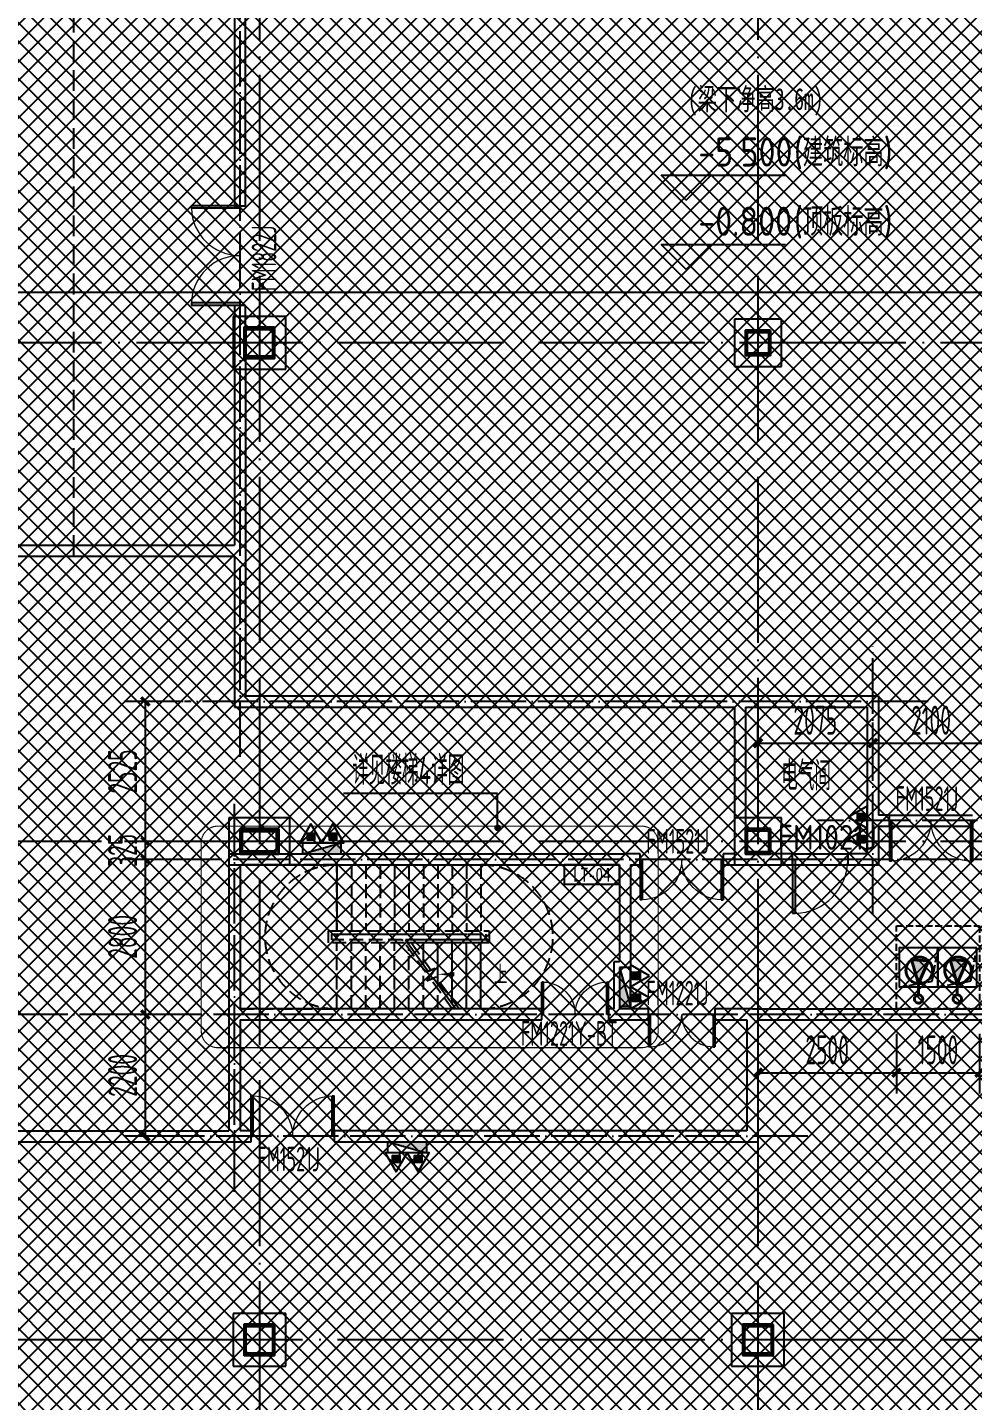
# Model space of a CAD drawing. Extents: x -473190 to 2138458, y -81875 to 2633646.
# Drawn here: x 30964 to 48027, y 121465 to 146254 of the extents above; entities that cross this region are included whole.
import ezdxf
from ezdxf.enums import TextEntityAlignment as Align

# ---------------------------------------------------------------- set-up
doc = ezdxf.new("R2010")
doc.units = 0
doc.header["$LTSCALE"] = 1000
for name, pattern in [('__DASH', [0.35, 0.25, -0.1]), ('DASH', [0.35, 0.25, -0.1]), ('DOTE', [2.42, 2, -0.2, 0.02, -0.2]), ('排水', [1.1, 1, -0.1])]:
    doc.linetypes.add(name, pattern=pattern)
for name, color, linetype in [('A-COLUMN', 2, 'Continuous'), ('A-ROOM_NAME', 23, 'Continuous'), ('A-STAIR', 3, 'Continuous'), ('A-WALL', 2, 'Continuous'), ('DIM_ELEV', 3, 'Continuous'), ('DIM_LEAD', 3, 'Continuous'), ('DIM_SYMB', 3, 'Continuous'), ('DOOR_FIRE', 4, 'Continuous'), ('DOOR_FIRE_TEXT', 7, 'Continuous'), ('DOTE', 1, 'DOTE'), ('PUB_DIM', 3, 'Continuous'), ('PUB_TEXT', 7, 'Continuous'), ('S-柱', 51, 'Continuous'), ('S-柱-填充', 8, 'Continuous'), ('SPACE', 7, 'Continuous'), ('SRC-03F$0$A-SYMB-NUMB-T', 4, 'Continuous'), ('SRC-03F$0$A-WALL', 7, 'Continuous'), ('STAIR', 2, 'Continuous'), ('W-EQUIP_消火栓', 7, 'Continuous'), ('W-EQUIP_灭火器', 7, 'Continuous'), ('WINDOW', 4, 'Continuous'), ('WINDOW_TEXT', 7, 'Continuous'), ('排水', 4, 'Continuous'), ('索引线', 252, 'Continuous'), ('车行线', 4, 'Continuous'), ('集水坑', 4, 'Continuous'), ('雨棚投影', 147, 'Continuous')]:
    doc.layers.add(name, color=color, linetype=linetype)
doc.layers.add('GPS-污水', color=2, linetype='排水', lineweight=40)
doc.styles.add('8B2_01', font='simhei.ttf', dxfattribs={"width": 0.8})
doc.styles.add('8B2_02', font='tssdeng.shx', dxfattribs={"width": 0.6, "bigfont": 'TSSDCHN.shx'})
doc.styles.add('_TCH_DIM', font='SIMPLEX', dxfattribs={"bigfont": 'GBCBIG'})
doc.styles.add('_TCH_DIM_T3', font='tssdeng.shx', dxfattribs={"width": 0.564706, "bigfont": '@@@tssdchn.shx'})
doc.styles.add('_TCH_WINDOW', font='tssdeng.shx', dxfattribs={"width": 0.8, "height": 3.5, "bigfont": 'tssdchn.shx'})
doc.styles.add('SRC-03F$0$ECADI-TXT', font='simplex.shx', dxfattribs={"bigfont": 'hztxt.shx'})
doc.styles.get("Standard").update_dxf_attribs({"font": 'gbenor.shx', "bigfont": 'gbcbig.shx'})
doc.styles.add('黑体', font='simhei.ttf', dxfattribs={"width": 0.65})
doc.dimstyles.new('_TCH_ARCH&&150', dxfattribs={"dimtxt": 525, "dimasz": 150, "dimexe": 375, "dimexo": 450, "dimgap": 150, "dimtad": 1, "dimdec": 0, "dimzin": 0, "dimdsep": 46, "dimtxsty": '_TCH_DIM_T3', "dimblk": 'ARCHTICK', "dimcen": 0.09, "dimclrt": 7, "dimazin": 2, "dimtfac": 1, "dimtdec": 0, "dimtix": 1, "dimtmove": 2, "dimatfit": 3, "dimfxl": 0, "dimtolj": 1, "dimtzin": 0, "dimarcsym": 0})

# ---------------------------------------------------------------- blocks, each defined once
blk = doc.blocks.new('A$C796A13F6')
at = {"layer": '车行线', "linetype": '__DASH', "ltscale": 1.5}
blk.add_lwpolyline([(-36800, -21887), (-36800, -3000)], dxfattribs=at)
blk = doc.blocks.new('$SB01_1')
h = blk.add_hatch(color=256)
h.dxf.hatch_style = 1
h.paths.add_polyline_path([(-0.381, -0.323), (0.5, 0), (-0.381, 0.323)])
h.paths.add_polyline_path([(0, 0), (0.002, 0), (0.002, 0.001), (0, 0.001)], flags=24)
h.paths.add_polyline_path([(0, -0.002), (0.003, -0.002), (0.003, -0.001), (0, -0.001)], flags=24)
h.paths.add_polyline_path([(0, -0.003), (0.003, -0.003), (0.003, -0.002), (0, -0.002)], flags=24)
for p, q in [((0.5, 0), (-0.381, 0.323)), ((-0.381, 0.323), (-0.381, -0.323)), ((0.5, 0), (-0.381, -0.323))]:
    blk.add_line(p, q)
blk.add_circle((0, 0), 0.5)
at = {"flags": 1}
for tag, p in [('UNIT', (0, 0)), ('SPEC', (0, -0.002)), ('WHAT', (0, -0.003))]:
    blk.add_attdef(tag, p, '', height=0.001, dxfattribs=at)
blk = doc.blocks.new('人防集水坑')
at = {"layer": 'GPS-污水', "linetype": '排水'}
for p, q in [((307486, 701151), (307284, 701151)), ((307486, 700451), (307284, 700451))]:
    blk.add_line(p, q, dxfattribs=at)
for centre in [(307561, 701151), (307561, 700451)]:
    blk.add_circle(centre, 75, dxfattribs=at)
at = {"layer": '集水坑', "linetype": 'DASH', "ltscale": 0.5}
blk.add_lwpolyline([(306241, 700051), (306241, 701551), (307741, 701551), (307741, 700051)], close=True, dxfattribs=at)
at = {"layer": '集水坑', "linetype": 'Continuous', "ltscale": 0.5}
for points in [[(306641, 701501), (306641, 700801), (307341, 700801), (307341, 701501)], [(306641, 700801), (306641, 700101), (307341, 700101), (307341, 700801)]]:
    blk.add_lwpolyline(points, close=True, dxfattribs=at)
at = {"layer": '集水坑', "linetype": 'DASH', "ltscale": 0.5}
for points in [[(307341, 700801), (307237, 701397), (306641, 701501)], [(307347, 700101), (307243, 700697), (306647, 700801)]]:
    blk.add_lwpolyline(points, dxfattribs=at)
at = {"layer": 'GPS-污水', "linetype": '排水', "xscale": -480.0000000000002, "yscale": 480.0000000000002, "zscale": 480.0000000000002, "rotation": 176.2535374729293}
for p in [(307045, 701164, 0), (307045, 700464, 0)]:
    blk.add_blockref('$SB01_1', p, dxfattribs=at)
blk = doc.blocks.new('_ArchTick')
at = {"color": 0, "linetype": 'ByBlock', "const_width": 0.4}
blk.add_lwpolyline([(-0.5, -0.5), (0.5, 0.5)], dxfattribs=at)
blk = doc.blocks.new('*D5251')
at = {"layer": 'Defpoints', "color": 0, "transparency": 16777216}
for p in [(133634, -58693), (136134, -58693), (136134, -59845)]:
    blk.add_point(p, dxfattribs=at)
at = {"layer": 'PUB_DIM', "color": 0, "lineweight": -2, "transparency": 16777216}
for p, q in [((133634, -59143), (133634, -60220)), ((136134, -59143), (136134, -60220)), ((133634, -59845), (136134, -59845))]:
    blk.add_line(p, q, dxfattribs=at)
at = {"layer": 'PUB_DIM', "color": 0, "lineweight": -2, "transparency": 16777216, "xscale": 150, "yscale": 150, "zscale": 150, "rotation": 180}
blk.add_blockref('_ArchTick', (133634, -59845), dxfattribs=at)
at = {"layer": 'PUB_DIM', "color": 0, "lineweight": -2, "transparency": 16777216, "xscale": 150, "yscale": 150, "zscale": 150}
blk.add_blockref('_ArchTick', (136134, -59845), dxfattribs=at)
at = {"layer": 'PUB_DIM', "color": 7, "transparency": 16777216, "insert": (134884, -59433), "char_height": 525, "attachment_point": 5, "style": '_TCH_DIM_T3'}
blk.add_mtext('\\A1;2500', dxfattribs=at)
blk = doc.blocks.new('*D5252')
at = {"layer": 'Defpoints', "color": 0, "transparency": 16777216}
for p in [(136134, -58693), (137634, -58693), (137634, -59845)]:
    blk.add_point(p, dxfattribs=at)
at = {"layer": 'PUB_DIM', "color": 0, "lineweight": -2, "transparency": 16777216}
for p, q in [((136134, -59143), (136134, -60220)), ((137634, -59143), (137634, -60220)), ((136134, -59845), (137634, -59845))]:
    blk.add_line(p, q, dxfattribs=at)
at = {"layer": 'PUB_DIM', "color": 0, "lineweight": -2, "transparency": 16777216, "xscale": 150, "yscale": 150, "zscale": 150, "rotation": 180}
blk.add_blockref('_ArchTick', (136134, -59845), dxfattribs=at)
at = {"layer": 'PUB_DIM', "color": 0, "lineweight": -2, "transparency": 16777216, "xscale": 150, "yscale": 150, "zscale": 150}
blk.add_blockref('_ArchTick', (137634, -59845), dxfattribs=at)
at = {"layer": 'PUB_DIM', "color": 7, "transparency": 16777216, "insert": (136884, -59433), "char_height": 525, "attachment_point": 5, "style": '_TCH_DIM_T3'}
blk.add_mtext('\\A1;1500', dxfattribs=at)
blk = doc.blocks.new('A$C7EFF042E')
at = {"layer": 'A-COLUMN', "color": 6}
for p, q in [((725, -8775), (-225, -8775)), ((-225, -8775), (-225, -9725)), ((725, -9725), (725, -8775)), ((9675, -8825), (8825, -8825)), ((8825, -8825), (8825, -9675)), ((9675, -9675), (9675, -8825)), ((-225, -9725), (725, -9725)), ((8825, -9675), (9675, -9675)), ((800, -17825), (-300, -17825)), ((-300, -17825), (-300, -18675)), ((800, -18675), (800, -17825)), ((9675, -17825), (8825, -17825)), ((8825, -17825), (8825, -18675)), ((9675, -18675), (9675, -17825)), ((-300, -18675), (800, -18675)), ((8825, -18675), (9675, -18675)), ((725, -26775), (-225, -26775)), ((-225, -26775), (-225, -27725)), ((725, -27725), (725, -26775)), ((9725, -26775), (8775, -26775)), ((8775, -26775), (8775, -27725)), ((9725, -27725), (9725, -26775)), ((-225, -27725), (725, -27725)), ((8775, -27725), (9725, -27725))]:
    blk.add_line(p, q, dxfattribs=at)
at = {"layer": 'S-柱', "color": 6, "lineweight": 35}
for points in [[(525, -8975), (-25, -8975), (-25, -9525), (525, -9525)], [(525, -8975), (-25, -8975), (-25, -9525), (525, -9525)], [(9475, -9025), (9025, -9025), (9025, -9475), (9475, -9475)], [(9475, -9025), (9025, -9025), (9025, -9475), (9475, -9475)], [(600, -18025), (-100, -18025), (-100, -18475), (600, -18475)], [(600, -18025), (-100, -18025), (-100, -18475), (600, -18475)], [(9475, -18025), (9025, -18025), (9025, -18475), (9475, -18475)], [(9475, -18025), (9025, -18025), (9025, -18475), (9475, -18475)], [(525, -26975), (-25, -26975), (-25, -27525), (525, -27525)], [(525, -26975), (-25, -26975), (-25, -27525), (525, -27525)], [(9525, -26975), (8975, -26975), (8975, -27525), (9525, -27525)], [(9525, -26975), (8975, -26975), (8975, -27525), (9525, -27525)]]:
    blk.add_lwpolyline(points, close=True, dxfattribs=at)
at = {"layer": 'S-柱-填充', "color": 6, "lineweight": 35}
for points in [[(495, -9495), (5, -9495), (5, -9005), (495, -9005)], [(9445, -9445), (9055, -9445), (9055, -9055), (9445, -9055)], [(560, -18435), (-60, -18435), (-60, -18065), (560, -18065)], [(9445, -18445), (9055, -18445), (9055, -18055), (9445, -18055)], [(495, -27495), (5, -27495), (5, -27005), (495, -27005)], [(9495, -27495), (9005, -27495), (9005, -27005), (9495, -27005)]]:
    blk.add_lwpolyline(points, close=True, dxfattribs=at)
blk = doc.blocks.new('A$C4F5A101F')
at = {"layer": 'DOTE', "color": 16, "linetype": 'DOTE', "ltscale": 1.5}
for p, q in [((-167489.7, 16373.7), (-167489.7, -213765.2)), ((-158489.7, 16373.7), (-158489.7, -213765.2)), ((-39660.8, -17507.4), (-180399, -17507.4)), ((-39660.8, -26507.4), (-180399, -26507.4)), ((-39660.8, -35507.4), (-180399, -35507.4))]:
    blk.add_line(p, q, dxfattribs=at)
blk = doc.blocks.new('SRC-03F$0$ECADI-TAG-CODE')
at = {"layer": 'SRC-03F$0$A-SYMB-NUMB-T', "color": 1}
blk.add_lwpolyline([(3.41, 8.1), (13.41, 8.1), (13.41, 4.6), (3.41, 4.6)], close=True, dxfattribs=at)
at = {"layer": 'SRC-03F$0$A-SYMB-NUMB-T', "style": 'SRC-03F$0$ECADI-TXT', "width": 0.7}
blk.add_attdef('CODE', text='', height=2.5, dxfattribs=at).set_placement((8.41, 6.35), align=Align.MIDDLE_CENTER)
blk = doc.blocks.new('*D5560')
at = {"layer": 'Defpoints', "color": 0, "transparency": 16777216}
for p in [(88117, -7025), (89249, -7025), (89249, -9550)]:
    blk.add_point(p, dxfattribs=at)
at = {"layer": 'PUB_DIM', "color": 0, "lineweight": -2, "transparency": 16777216}
for p, q in [((88799, -7025), (87742, -7025)), ((88117, -9550), (88117, -7025)), ((88799, -9550), (87742, -9550))]:
    blk.add_line(p, q, dxfattribs=at)
at = {"layer": 'PUB_DIM', "color": 0, "lineweight": -2, "transparency": 16777216, "xscale": 150, "yscale": 150, "zscale": 150}
for p, rotation in [((88117, -7025), 90), ((88117, -9550), 270)]:
    blk.add_blockref('_ArchTick', p, dxfattribs=dict(at, rotation=rotation))
at = {"layer": 'PUB_DIM', "color": 7, "transparency": 16777216, "insert": (87705, -8288), "char_height": 525, "attachment_point": 5, "rotation": 90, "style": '_TCH_DIM_T3'}
blk.add_mtext('\\A1;2525', dxfattribs=at)
blk = doc.blocks.new('*D5561')
at = {"layer": 'Defpoints', "color": 0, "transparency": 16777216}
for p in [(88117, -9550), (89249, -9550), (89249, -9875)]:
    blk.add_point(p, dxfattribs=at)
at = {"layer": 'PUB_DIM', "color": 0, "lineweight": -2, "transparency": 16777216}
for p, q in [((88117, -9550), (88117, -9400)), ((88799, -9550), (87742, -9550)), ((88117, -9875), (88117, -9550)), ((88799, -9875), (87742, -9875)), ((88117, -9875), (88117, -10025))]:
    blk.add_line(p, q, dxfattribs=at)
at = {"layer": 'PUB_DIM', "color": 0, "lineweight": -2, "transparency": 16777216, "xscale": 150, "yscale": 150, "zscale": 150}
for p, rotation in [((88117, -9550), 270), ((88117, -9875), 90)]:
    blk.add_blockref('_ArchTick', p, dxfattribs=dict(at, rotation=rotation))
at = {"layer": 'PUB_DIM', "color": 7, "transparency": 16777216, "insert": (87705, -9713), "char_height": 525, "attachment_point": 5, "rotation": 90, "style": '_TCH_DIM_T3'}
blk.add_mtext('\\A1;325', dxfattribs=at)
blk = doc.blocks.new('*D5562')
at = {"layer": 'Defpoints', "color": 0, "transparency": 16777216}
for p in [(88117, -9875), (89249, -9875), (89249, -12675)]:
    blk.add_point(p, dxfattribs=at)
at = {"layer": 'PUB_DIM', "color": 0, "lineweight": -2, "transparency": 16777216}
for p, q in [((88799, -9875), (87742, -9875)), ((88117, -12675), (88117, -9875)), ((88799, -12675), (87742, -12675))]:
    blk.add_line(p, q, dxfattribs=at)
at = {"layer": 'PUB_DIM', "color": 0, "lineweight": -2, "transparency": 16777216, "xscale": 150, "yscale": 150, "zscale": 150}
for p, rotation in [((88117, -9875), 90), ((88117, -12675), 270)]:
    blk.add_blockref('_ArchTick', p, dxfattribs=dict(at, rotation=rotation))
at = {"layer": 'PUB_DIM', "color": 7, "transparency": 16777216, "insert": (87705, -11275), "char_height": 525, "attachment_point": 5, "rotation": 90, "style": '_TCH_DIM_T3'}
blk.add_mtext('\\A1;2800', dxfattribs=at)
blk = doc.blocks.new('*D5563')
at = {"layer": 'Defpoints', "color": 0, "transparency": 16777216}
for p in [(88117, -12675), (89249, -12675), (89249, -14875)]:
    blk.add_point(p, dxfattribs=at)
at = {"layer": 'PUB_DIM', "color": 0, "lineweight": -2, "transparency": 16777216}
for p, q in [((88799, -12675), (87742, -12675)), ((88117, -14875), (88117, -12675)), ((88799, -14875), (87742, -14875))]:
    blk.add_line(p, q, dxfattribs=at)
at = {"layer": 'PUB_DIM', "color": 0, "lineweight": -2, "transparency": 16777216, "xscale": 150, "yscale": 150, "zscale": 150}
for p, rotation in [((88117, -12675), 90), ((88117, -14875), 270)]:
    blk.add_blockref('_ArchTick', p, dxfattribs=dict(at, rotation=rotation))
at = {"layer": 'PUB_DIM', "color": 7, "transparency": 16777216, "insert": (87705, -13775), "char_height": 525, "attachment_point": 5, "rotation": 90, "style": '_TCH_DIM_T3'}
blk.add_mtext('\\A1;2200', dxfattribs=at)
blk = doc.blocks.new('*D5564')
at = {"layer": 'Defpoints', "color": 0, "transparency": 16777216}
for p in [(101250, -7777), (99175, -8683), (101250, -8683)]:
    blk.add_point(p, dxfattribs=at)
at = {"layer": 'PUB_DIM', "color": 0, "lineweight": -2, "transparency": 16777216}
for p, q in [((99175, -8233), (99175, -7402)), ((101250, -8233), (101250, -7402)), ((99175, -7777), (101250, -7777))]:
    blk.add_line(p, q, dxfattribs=at)
at = {"layer": 'PUB_DIM', "color": 0, "lineweight": -2, "transparency": 16777216, "xscale": 150, "yscale": 150, "zscale": 150, "rotation": 180}
blk.add_blockref('_ArchTick', (99175, -7777), dxfattribs=at)
at = {"layer": 'PUB_DIM', "color": 0, "lineweight": -2, "transparency": 16777216, "xscale": 150, "yscale": 150, "zscale": 150}
blk.add_blockref('_ArchTick', (101250, -7777), dxfattribs=at)
at = {"layer": 'PUB_DIM', "color": 7, "transparency": 16777216, "insert": (100212, -7364), "char_height": 525, "attachment_point": 5, "style": '_TCH_DIM_T3'}
blk.add_mtext('\\A1;2075', dxfattribs=at)
blk = doc.blocks.new('*D5565')
at = {"layer": 'Defpoints', "color": 0, "transparency": 16777216}
for p in [(103350, -7777), (101250, -8683), (103350, -8683)]:
    blk.add_point(p, dxfattribs=at)
at = {"layer": 'PUB_DIM', "color": 0, "lineweight": -2, "transparency": 16777216}
for p, q in [((101250, -8233), (101250, -7402)), ((103350, -8233), (103350, -7402)), ((101250, -7777), (103350, -7777))]:
    blk.add_line(p, q, dxfattribs=at)
at = {"layer": 'PUB_DIM', "color": 0, "lineweight": -2, "transparency": 16777216, "xscale": 150, "yscale": 150, "zscale": 150, "rotation": 180}
blk.add_blockref('_ArchTick', (101250, -7777), dxfattribs=at)
at = {"layer": 'PUB_DIM', "color": 0, "lineweight": -2, "transparency": 16777216, "xscale": 150, "yscale": 150, "zscale": 150}
blk.add_blockref('_ArchTick', (103350, -7777), dxfattribs=at)
at = {"layer": 'PUB_DIM', "color": 7, "transparency": 16777216, "insert": (102300, -7364), "char_height": 525, "attachment_point": 5, "style": '_TCH_DIM_T3'}
blk.add_mtext('\\A1;2100', dxfattribs=at)
blk = doc.blocks.new('$TwtSys$00000434')
for p, q in [((-0.5, 0.5), (-0.5, -0.5)), ((-0.5, -0.5), (0.5, 0.5)), ((0.5, 0.5), (-0.5, 0.5)), ((0.5, -0.5), (0.5, 0.5)), ((-0.5, -0.5), (0.5, -0.5))]:
    blk.add_line(p, q)
blk.add_solid([(0.5, -0.5), (0.5, 0.5), (-0.5, -0.5)])
blk = doc.blocks.new('$TwtSys$00000546')
h = blk.add_hatch()
h.set_pattern_fill('ANSI31', color=256, scale=200, style=0)
h.set_pattern_definition([(45, (-38543.802, -6670.83), (-17.67767, 17.67767), [])])
h.paths.add_polyline_path([(-65, 174), (65, 174), (65, 44), (-65, 44)])
for points in [[(0, 344), (-198, 0), (198, 0)], [(-65, 174), (65, 174), (65, 44), (-65, 44)]]:
    blk.add_lwpolyline(points, close=True)
blk = doc.blocks.new('zzzzzzzzzzzzzzzz')
at = {"layer": 'A-COLUMN'}
for p, q in [((17716, -189035), (16766, -189035)), ((16766, -189035), (16766, -189985)), ((17716, -189985), (17716, -189035)), ((16766, -189985), (17716, -189985)), ((17791, -198085), (16691, -198085)), ((16691, -198085), (16691, -198935)), ((17791, -198935), (17791, -198085)), ((26666, -198085), (25816, -198085)), ((25816, -198085), (25816, -198935)), ((26666, -198935), (26666, -198085)), ((16691, -198935), (17791, -198935)), ((25816, -198935), (26666, -198935))]:
    blk.add_line(p, q, dxfattribs=at)
blk = doc.blocks.new('ADFASDF')
h = blk.add_hatch()
h.set_pattern_fill('ANSI37', color=8, scale=150)
h.set_pattern_definition([(45, (0, 0), (-168.3798, 168.3798), []), (135, (0, 0), (-168.3798, -168.3798), [])])
h.paths.add_polyline_path([(521397, 239186), (521397, 224886), (539697, 224886), (539697, 169261), (524947, 169261), (524947, 171211), (527822, 171211), (527922, 176611), (501318, 176611), (501125, 109884), (530547, 109887), (530547, 107449), (538188, 100503), (536147, 98236), (540086, 94690), (517812, 69953), (517812, 59790), (482108, 20136), (405247, 20136), (405247, 26086), (391997, 40436), (391997, 64736), (399997, 64738), (399997, 239186), (409022, 239186)])
blk = doc.blocks.new('$DorLib2D$00000002')
for p, q in [((-0.5, 0), (-0.5, 0.4875)), ((-0.475, 0.4875), (-0.5, 0.4875)), ((-0.475, 0), (-0.475, 0.4875)), ((0.475, 0), (0.475, 0.4875)), ((0.475, 0.4875), (0.5, 0.4875)), ((0.5, 0), (0.5, 0.4875)), ((-0.5, 0), (-0.475, 0)), ((0.5, 0), (0.475, 0))]:
    blk.add_line(p, q)
at = {"lineweight": 13}
for centre, start, end in [((-0.4875, 0), 0, 88.53072), ((0.4875, 0), 91.46928, 180)]:
    blk.add_arc(centre, 0.4875, start, end, dxfattribs=at)
blk = doc.blocks.new('$DorLib2D$00000001')
for p, q in [((0.45, 0.975), (0.5, 0.975)), ((0.45, 0), (0.45, 0.975)), ((0.5, 0), (0.5, 0.975)), ((0.5, 0), (0.45, 0))]:
    blk.add_line(p, q)
at = {"lineweight": 13}
blk.add_arc((0.475, 0), 0.975, 91.4693, 180, dxfattribs=at)
blk = doc.blocks.new('A$C3672542B')
at = {"layer": '排水', "color": 3, "linetype": 'DASH'}
blk.add_lwpolyline([(135249.1, -56308.6, 0, 0, 0), (135605.1, -56664.6, 160, 0, 0), (136029.3, -57088.9, 0, 0, 0)], format="xyseb", dxfattribs=at)
at = {"layer": '集水坑', "linetype": 'Continuous', "rotation": 270}
blk.add_blockref('人防集水坑', (-563917, 249047.8), dxfattribs=at)
at = {"layer": 'PUB_DIM'}
for p1, p2, picture, middle in [((133633.7, -58693.2), (136133.7, -58693.2), '*D5251', (134883.7, -59432.9)), ((136133.7, -58693.2), (137633.7, -58693.2), '*D5252', (136883.7, -59432.9))]:
    dim = blk.add_aligned_dim(p1=p1, p2=p2, distance=-1152.2, dimstyle='_TCH_ARCH&&150', dxfattribs=at)
    dim.commit()
    dim.dimension.update_dxf_attribs({"geometry": picture, "text_midpoint": middle})
blk = doc.blocks.new('A$C2B5B1B2C')
at = {"layer": 'DOTE', "linetype": 'DOTE', "ltscale": 0.5}
for p, q in [((89825, -8025), (89825, 14700)), ((101250.1, -10875), (101249.8, -6025)), ((102249.8, -7025), (88825, -7025)), ((89725, -15875), (89725, -8875)), ((104350, -9175), (100250, -9175)), ((108850, -9875), (88725, -9875)), ((118175, -12675), (78225, -12675)), ((100075.1, -14875), (88725, -14875))]:
    blk.add_line(p, q, dxfattribs=at)
at = {"layer": 'PUB_DIM'}
for p1, p2, distance, picture, middle in [((89248.9, -9550), (89248.9, -7025), 1131.8, '*D5560', (87704.6, -8287.5)), ((99175, -8683.2), (101249.9, -8683.2), 906.4, '*D5564', (100212.5, -7364.2)), ((101249.9, -8683.2), (103350, -8683.2), 906.4, '*D5565', (102300, -7364.2)), ((89248.9, -9875), (89248.9, -9550), 1131.8, '*D5561', (87704.6, -9712.5)), ((89248.9, -12675), (89248.9, -9875), 1131.8, '*D5562', (87704.6, -11275)), ((89248.9, -14875), (89248.9, -12675), 1131.8, '*D5563', (87704.6, -13775))]:
    dim = blk.add_aligned_dim(p1=p1, p2=p2, distance=distance, dimstyle='_TCH_ARCH&&150', dxfattribs=at)
    dim.commit()
    dim.dimension.update_dxf_attribs({"geometry": picture, "text_midpoint": middle})

msp = doc.modelspace()

# ---------------------------------------------------------------- linework, layer by layer
at = {"linetype": 'DASH', "const_width": 40}
msp.add_lwpolyline([(-90723.6, 141471.9), (133656.7, 141471.9)], dxfattribs=at)
at = {"layer": 'A-STAIR', "color": 252, "linetype": 'DASH'}
for p, q in [((36552.3, 131135.6), (34802.3, 131135.6)), ((34802.3, 131135.6), (34802.3, 128535.6)), ((36552.3, 131135.6), (39152.3, 131135.6)), ((36552.3, 131135.6), (36552.3, 129945.6)), ((36552.3, 129945.6), (36552.3, 131135.6)), ((36812.3, 131135.6), (36812.3, 129945.6)), ((37072.3, 131135.6), (37072.3, 129945.6)), ((37332.3, 131135.6), (37332.3, 129945.6)), ((37592.3, 131135.6), (37592.3, 129945.6)), ((37852.3, 131135.6), (37852.3, 129945.6)), ((38112.3, 131135.6), (38112.3, 129945.6)), ((38372.3, 131135.6), (38372.3, 129945.6)), ((38632.3, 131135.6), (38632.3, 129945.6)), ((38892.3, 131135.6), (38892.3, 129945.6)), ((39152.3, 131135.6), (39152.3, 129945.6)), ((36402.3, 129725.6), (36402.3, 129945.6)), ((36402.3, 129945.6), (39302.3, 129945.6)), ((39302.3, 129945.6), (39302.3, 129725.6)), ((37770.3, 129725.6), (36402.3, 129725.6)), ((36462.3, 129785.6), (36462.3, 129885.6)), ((36462.3, 129885.6), (39242.3, 129885.6)), ((37726.7, 129785.6), (36462.3, 129785.6)), ((36552.3, 129885.6), (39152.3, 129885.6)), ((36552.3, 129785.6), (36552.3, 129885.6)), ((37726.7, 129785.6), (36552.3, 129785.6)), ((36552.3, 128535.6), (36552.3, 129725.6)), ((36552.3, 128535.6), (36552.3, 129725.6)), ((36812.3, 128535.6), (36812.3, 129725.6)), ((37072.3, 128535.6), (37072.3, 129725.6)), ((37332.3, 128535.6), (37332.3, 129725.6)), ((37592.3, 128535.6), (37592.3, 129725.6)), ((38152.9, 129198.6), (37726.7, 129785.6)), ((39152.3, 129785.6), (37850.3, 129785.6)), ((38249.5, 129235.7), (37850.3, 129785.6)), ((39242.3, 129785.6), (37850.3, 129785.6)), ((39302.3, 129725.6), (37893.8, 129725.6)), ((38112.3, 129424.7), (38112.3, 129725.6)), ((38372.3, 129066.6), (38372.3, 129725.6)), ((38632.3, 128708.5), (38632.3, 129725.6)), ((38892.3, 128535.6), (38892.3, 129725.6)), ((39152.3, 129785.6), (39152.3, 129885.6)), ((39152.3, 128535.6), (39152.3, 129725.6)), ((39242.3, 129885.6), (39242.3, 129785.6)), ((37852.3, 128535.6), (37852.3, 129612.6)), ((38112.3, 128535.6), (38112.3, 129254.5)), ((38327.3, 129265.5), (38152.9, 129198.6)), ((38176.8, 129042.5), (38327.3, 129265.5)), ((38343.4, 129106.4), (38176.8, 129042.5)), ((38634.3, 128535.6), (38246.7, 129069.3)), ((38757.8, 128535.6), (38343.4, 129106.4)), ((38372.3, 128535.6), (38372.3, 128896.4)), ((34802.3, 128535.6), (36552.3, 128535.6)), ((38634.3, 128535.6), (36552.3, 128535.6)), ((38632.3, 128535.6), (38632.3, 128538.3)), ((39152.3, 128535.6), (38757.8, 128535.6))]:
    msp.add_line(p, q, dxfattribs=at)
at = {"layer": 'A-STAIR', "color": 3}
for p, q in [((39152.3, 129785.6), (37788.5, 129785.6)), ((37788.5, 129785.6), (38201.2, 129217.1)), ((39272.3, 129785.6), (37788.5, 129785.6)), ((39272.3, 129725.6), (37832, 129725.6)), ((37852.3, 129697.7), (37852.3, 129725.6)), ((38112.3, 129339.6), (38112.3, 129725.6)), ((38372.3, 128981.5), (38372.3, 129725.6)), ((38632.3, 128623.4), (38632.3, 129725.6)), ((38892.3, 128535.6), (38892.3, 129725.6)), ((39152.3, 128535.6), (39152.3, 129725.6)), ((39272.3, 129725.6), (39272.3, 129785.6)), ((38327.3, 129265.5), (38176.8, 129042.5)), ((38201.2, 129217.1), (38327.3, 129265.5)), ((38176.8, 129042.5), (38295, 129087.9)), ((38295, 129087.9), (38696.1, 128535.6)), ((39152.3, 128535.6), (38696.1, 128535.6))]:
    msp.add_line(p, q, dxfattribs=at)
at = {"layer": 'A-WALL'}
for p, q in [((34702.3, 149235.6), (34702.3, 143035.6)), ((34902.3, 143035.6), (34902.3, 149135.6)), ((34702.3, 143035.6), (34902.3, 143035.6)), ((34902.3, 141235.6), (34702.3, 141235.6)), ((34702.3, 141235.6), (34702.3, 140560.6)), ((34902.3, 140560.6), (34902.3, 141235.6)), ((34702.3, 140560.6), (34702.3, 136910.6)), ((34902.3, 140560.6), (34902.3, 136810.6)), ((27702.3, 136910.6), (34702.3, 136910.6)), ((27702.3, 136710.6), (34702.3, 136710.6)), ((34702.3, 136710.6), (34702.3, 133985.6)), ((34902.3, 136810.6), (34902.3, 134185.6)), ((34902.3, 134185.6), (43827.1, 134185.6)), ((43827.1, 134185.6), (46327.1, 134185.6)), ((46327.1, 134185.6), (46327.2, 132035.6)), ((34702.3, 133985.6), (43727.1, 133985.6)), ((43727.1, 133985.6), (43727.3, 131335.6)), ((43927.1, 133985.6), (43927.3, 131335.6)), ((43927.1, 133985.6), (46127.1, 133985.6)), ((46127.1, 133985.6), (46127.2, 131935.6)), ((46127.2, 131935.6), (46127.3, 131335.6)), ((46527.3, 132035.6), (46327.2, 132035.6)), ((46527.3, 131835.6), (46527.3, 132035.6)), ((46327.3, 131835.6), (46527.3, 131835.6)), ((46327.3, 131835.6), (46327.3, 131135.6)), ((34602.3, 131335.6), (34602.3, 128435.6)), ((34602.3, 131335.6), (41752.3, 131335.6)), ((34802.3, 131135.6), (34802.3, 128535.6)), ((34802.3, 131135.6), (41652.3, 131135.6)), ((41652.3, 131135.6), (41652.3, 129385.6)), ((42027.3, 131335.6), (41752.3, 131335.6)), ((41852.3, 131135.6), (41852.3, 129285.6)), ((41852.3, 131135.6), (42027.3, 131135.6)), ((42027.3, 131135.6), (42027.3, 131335.6)), ((43727.3, 131335.6), (43527.3, 131335.6)), ((43527.3, 131335.6), (43527.3, 131135.6)), ((43527.3, 131135.6), (43827.3, 131135.6)), ((43827.3, 131135.6), (44777.3, 131135.6)), ((44777.3, 131335.6), (43927.3, 131335.6)), ((44777.3, 131135.6), (44777.3, 131335.6)), ((46127.3, 131335.6), (45777.3, 131335.6)), ((45777.3, 131335.6), (45777.3, 131135.6)), ((45777.3, 131135.6), (46327.3, 131135.6)), ((41652.3, 129385.6), (41552.3, 129385.6)), ((41552.3, 129385.6), (41552.3, 128535.6)), ((41852.3, 129285.6), (41652.3, 129285.6)), ((41652.3, 129285.6), (41652.3, 128535.6)), ((34602.3, 128435.6), (34602.3, 126335.6)), ((40252.3, 128535.6), (34802.3, 128535.6)), ((40252.3, 128335.6), (40252.3, 128535.6)), ((41552.3, 128535.6), (41452.3, 128535.6)), ((41452.3, 128535.6), (41452.3, 128335.6)), ((42177.3, 128535.6), (41652.3, 128535.6)), ((42177.3, 128335.6), (42177.3, 128535.6)), ((44052.2, 128535.6), (43377.3, 128535.6)), ((43377.3, 128535.6), (43377.3, 128335.6)), ((44052.2, 128535.6), (53677.3, 128535.6)), ((34802.3, 128335.6), (34802.3, 126335.6)), ((34802.3, 128335.6), (40252.3, 128335.6)), ((41452.3, 128335.6), (41602.3, 128335.6)), ((41602.3, 128335.6), (42177.3, 128335.6)), ((43377.3, 128335.6), (43952.2, 128335.6)), ((43952.2, 128335.6), (43952.4, 126335.6)), ((44152.2, 128335.6), (44152.4, 126135.6)), ((44152.2, 128335.6), (53477.3, 128335.6)), ((24302.3, 126335.6), (34602.3, 126335.6)), ((35002.3, 126335.6), (34802.3, 126335.6)), ((35002.3, 126135.6), (35002.3, 126335.6)), ((43952.4, 126335.6), (36502.3, 126335.6)), ((36502.3, 126335.6), (36502.3, 126135.6)), ((24302.3, 126135.6), (34702.3, 126135.6)), ((34702.3, 126135.6), (35002.3, 126135.6)), ((36502.3, 126135.6), (44152.4, 126135.6))]:
    msp.add_line(p, q, dxfattribs=at)
at = {"layer": 'DIM_ELEV'}
for p, q in [((42856.7, 143136.1), (42406.7, 143586.1)), ((42406.7, 143586.1), (44652.6, 143586.1)), ((42856.7, 143136.1), (43306.7, 143586.1)), ((42856.7, 141884.8), (42406.7, 142334.8)), ((42406.7, 142334.8), (44652.6, 142334.8)), ((42856.7, 141884.8), (43306.7, 142334.8))]:
    msp.add_line(p, q, dxfattribs=at)
at = {"layer": 'DIM_LEAD'}
for p, q in [((39452.4, 132423.3), (36673, 132423.3)), ((39452.4, 131804.1), (39452.4, 132423.3)), ((39452.4, 131804.1), (39452.4, 132423.3)), ((39452.4, 131804.1), (39452.4, 132423.3)), ((39452.4, 131804.1), (39452.4, 132423.3))]:
    msp.add_line(p, q, dxfattribs=at)
at = {"layer": 'DIM_LEAD', "const_width": 60}
msp.add_lwpolyline([(39452.4, 131774.1, 1), (39452.4, 131834.1, 1)], format="xyb", close=True, dxfattribs=at)
msp.add_lwpolyline([(39452.4, 131774.1, 1), (39452.4, 131834.1, 1)], format="xyb", close=True, dxfattribs=at)
msp.add_lwpolyline([(39452.4, 131774.1, 1), (39452.4, 131834.1, 1)], format="xyb", close=True, dxfattribs=at)
msp.add_lwpolyline([(39452.4, 131774.1, 1), (39452.4, 131834.1, 1)], format="xyb", close=True, dxfattribs=at)
at = {"layer": 'DIM_SYMB', "color": 3}
msp.add_lwpolyline([(39282.3, 129160.6, 0, 0, 0), (38372.3, 129160.6, 0, 80, 0), (38672.3, 129160.6, 0, 0, 0)], format="xyseb", dxfattribs=at)
at = {"layer": 'DOOR_FIRE'}
for p, q in [((46527.3, 132035.6), (48027.3, 132035.6)), ((46527.3, 131835.6), (48027.3, 131835.6))]:
    msp.add_line(p, q, dxfattribs=at)
at = {"layer": 'STAIR', "color": 9, "linetype": 'DASH'}
for centre, start, end in [((36552.3, 129835.6), 90, 270), ((39152.3, 129835.6), 270, 90)]:
    msp.add_arc(centre, 1300, start, end, dxfattribs=at)
at = {"layer": 'WINDOW'}
for p, q in [((44777.3, 131335.6), (45777.3, 131335.6)), ((44777.3, 131135.6), (45777.3, 131135.6))]:
    msp.add_line(p, q, dxfattribs=at)
at = {"layer": '索引线', "linetype": 'DASH', "const_width": 20}
msp.add_lwpolyline([(42052.3, 127835.6), (34402.3, 127835.6, -0.4142136), (34102.3, 128135.6), (34102.3, 131535.6, -0.4142136), (34402.3, 131835.6), (42052.3, 131835.6, -0.4142136), (42352.3, 131535.6), (42352.3, 128135.6, -0.4142136)], format="xyb", close=True, dxfattribs=at)

# ---------------------------------------------------------------- block references
for name, p in [('A$C3672542B', (-89481.4, 187228.8)), ('ADFASDF', (-477545, -71625.7)), ('A$C796A13F6', (68602.3, 158598.1)), ('A$C2B5B1B2C', (-55022.7, 141110.6)), ('A$C7EFF042E', (34902.3, 149810.6))]:
    msp.add_blockref(name, p)
at = {"layer": 'DOOR_FIRE'}
ref = msp.add_blockref('$DorLib2D$00000002', (34802.3, 142135.6), dxfattribs=dict(at, xscale=-1800, yscale=-1800, zscale=200, rotation=270))
ref.add_attrib('A', 'FM1822J', (35458.4, 141495.9), dxfattribs={"layer": 'DOOR_FIRE_TEXT', "height": 446.25, "rotation": 90, "style": '_TCH_WINDOW', "width": 0.564706})
ref = msp.add_blockref('$DorLib2D$00000002', (47277.3, 131935.6), dxfattribs=dict(at, xscale=1500, yscale=-1500, zscale=200))
ref.add_attrib('A', 'FM1521J', (46637.6, 132109.3), dxfattribs={"layer": 'DOOR_FIRE_TEXT', "height": 446.25, "style": '_TCH_WINDOW', "width": 0.564706})
ref = msp.add_blockref('$DorLib2D$00000002', (42777.3, 131235.6), dxfattribs=dict(at, xscale=1500, yscale=-1500, zscale=200, rotation=5.785989274710902e-11))
ref.add_attrib('A', 'FM1521J', (42137.6, 131337.5), dxfattribs={"layer": 'DOOR_FIRE_TEXT', "height": 446.25, "style": '_TCH_WINDOW', "width": 0.564706})
ref = msp.add_blockref('$DorLib2D$00000002', (40852.3, 128435.6), dxfattribs=dict(at, xscale=-1200, yscale=1200, zscale=200, rotation=5.800092654072475e-12))
ref.add_attrib('A', 'FM1221Y-BT', (39870.9, 127869), dxfattribs={"layer": 'DOOR_FIRE_TEXT', "height": 446.25, "style": '_TCH_WINDOW', "width": 0.564706})
ref = msp.add_blockref('$DorLib2D$00000002', (42777.3, 128435.6), dxfattribs=dict(at, xscale=-1200, yscale=-1200, zscale=200))
ref.add_attrib('A', 'FM1221J', (42137.6, 128598.3), dxfattribs={"layer": 'DOOR_FIRE_TEXT', "height": 446.25, "style": '_TCH_WINDOW', "width": 0.564706})
ref = msp.add_blockref('$DorLib2D$00000002', (35752.3, 126235.6), dxfattribs=dict(at, xscale=-1500, yscale=1500, zscale=200, rotation=7.133720838265036e-12))
ref.add_attrib('A', 'FM1521J', (35112.6, 125601.8), dxfattribs={"layer": 'DOOR_FIRE_TEXT', "height": 446.25, "style": '_TCH_WINDOW', "width": 0.564706})
at = {"layer": 'SRC-03F$0$A-WALL'}
ref = msp.add_blockref('SRC-03F$0$ECADI-TAG-CODE', (41993.1, 130325.6), dxfattribs=dict(at, xscale=-100, yscale=100, zscale=100))
ref.add_attrib('CODE', 'LT-04', dxfattribs={"layer": 'SRC-03F$0$A-SYMB-NUMB-T', "height": 250, "style": '8B2_01', "width": 0.8}).set_placement((41152.3, 130960.6), align=Align.MIDDLE_CENTER)
at = {"layer": 'W-EQUIP_消火栓', "xscale": 700, "yscale": 200, "zscale": 700}
msp.add_blockref('$TwtSys$00000434', (36281.2, 131435.6), dxfattribs=at)
at = {"layer": 'W-EQUIP_消火栓', "yscale": 200, "zscale": 700}
for p, xscale, rotation in [((41752.3, 128935.6), 700, 269.9999949910436), ((37821.2, 126035.6), -700, 180)]:
    msp.add_blockref('$TwtSys$00000434', p, dxfattribs=dict(at, xscale=xscale, rotation=rotation))
at = {"layer": 'W-EQUIP_灭火器'}
for p, rotation in [((46127.3, 131997), 90), ((46127.3, 131600.3), 90), ((41852.3, 129134), 269.9999949910436), ((41852.3, 128737.2), 269.9999949910436), ((37622.8, 125935.6), 180.0000000000066), ((38019.6, 125935.6), 180.0000000000066)]:
    msp.add_blockref('$TwtSys$00000546', p, dxfattribs=dict(at, rotation=rotation))
for p in [(36082.8, 131535.6), (36479.6, 131535.6)]:
    msp.add_blockref('$TwtSys$00000546', p, dxfattribs=at)
at = {"layer": 'WINDOW'}
ref = msp.add_blockref('$DorLib2D$00000001', (45277.3, 131235.6), dxfattribs=dict(at, xscale=-1000, yscale=-1000, zscale=-1000, rotation=1.111691493083511e-11))
ref.add_attrib('A', 'FM1021J', (44510.7, 131407.6), dxfattribs={"layer": 'WINDOW_TEXT', "height": 450})
at = {"layer": '索引线', "color": 0}
msp.add_blockref('zzzzzzzzzzzzzzzz', (17910.9, 330071), dxfattribs=at)
at = {"layer": '雨棚投影', "linetype": 'DASH', "lineweight": -3, "ltscale": 2}
msp.add_blockref('A$C4F5A101F', (202642, 158068), dxfattribs=at)

# ---------------------------------------------------------------- texts
at = {"layer": 'A-ROOM_NAME', "style": '8B2_02', "width": 0.6}
msp.add_text('电气间', height=525, dxfattribs=at).set_placement((44572.9, 132481.3))
at = {"layer": 'PUB_TEXT'}
for s, height, p in [('(建筑标高)', 506.38, (44802.6, 143743.6)), ('-5.500', 525, (43076, 143743.6)), ('(顶板标高)', 506.38, (44802.6, 142492.3)), ('-0.800', 525, (43076, 142492.3))]:
    msp.add_text(s, height=height, dxfattribs=at).set_placement(p)
at = {"layer": 'PUB_TEXT', "style": '8B2_02', "width": 0.6}
msp.add_text('详见楼梯4详图', height=525, dxfattribs=at).set_placement((36830.5, 132580.8))
at = {"layer": 'PUB_TEXT', "color": 3, "style": '_TCH_DIM'}
msp.add_text('上', height=337.6, dxfattribs=at).set_placement((39387.3, 128985.6))
at = {"layer": 'SPACE', "color": 1, "style": '黑体', "width": 0.65}
msp.add_text('(梁下净高3.6m)', height=394.3, dxfattribs=at).set_placement((42888, 144766.1))

doc.saveas('drawing.dxf')
